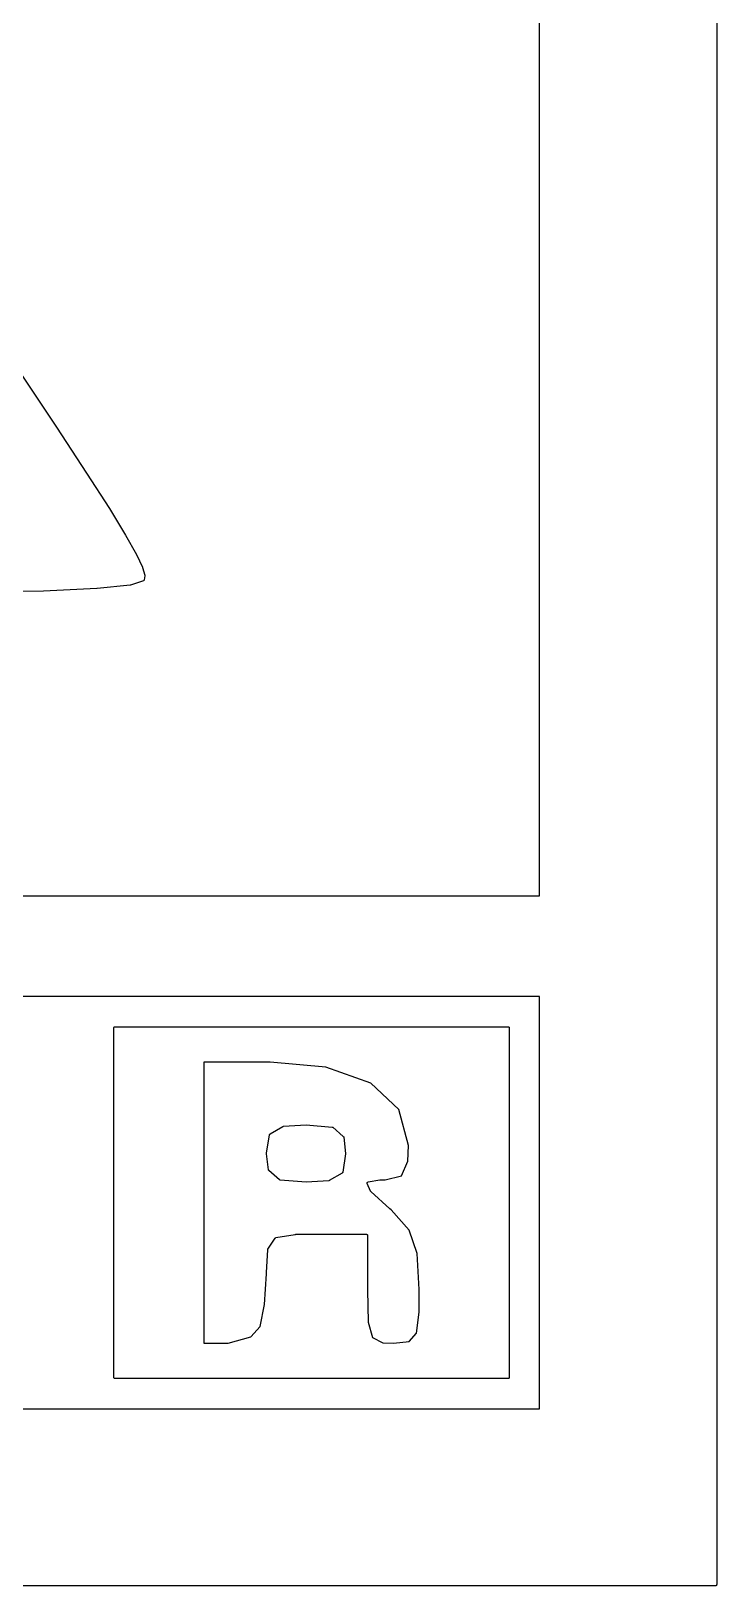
# Model space of a CAD drawing. Extents: x 125.2 to 205.2, y -134.4 to -54.5.
# Drawn here: x 146.38 to 149.04, y -80.16 to -74.13 of the extents above; entities that cross this region are included whole.
import ezdxf

# ---------------------------------------------------------------- set-up
doc = ezdxf.new("R2010")
doc.units = 0
doc.header["$MEASUREMENT"] = 0
doc.layers.add('BLACK', color=7, linetype='CONTINUOUS')

msp = doc.modelspace()

# ---------------------------------------------------------------- linework, layer by layer
at = {"layer": 'Black'}
for p, q in [((149.04, -68.0932), (149.04, -80.1582)), ((148.352, -77.4862), (148.352, -68.9025)), ((146.331, -75.4467), (146.479, -75.6687)), ((146.479, -75.6687), (146.479, -75.6688)), ((146.479, -75.6688), (146.479, -75.6688)), ((146.479, -75.6688), (146.595, -75.8463)), ((146.595, -75.8463), (146.595, -75.8463)), ((146.595, -75.8463), (146.595, -75.8463)), ((146.595, -75.8463), (146.684, -75.9842)), ((146.684, -75.9842), (146.684, -75.9843)), ((146.684, -75.9843), (146.684, -75.9843)), ((146.684, -75.9843), (146.747, -76.0878)), ((146.747, -76.0878), (146.747, -76.0879)), ((146.747, -76.0879), (146.747, -76.0879)), ((146.747, -76.0879), (146.789, -76.1619)), ((146.789, -76.1619), (146.789, -76.1621)), ((146.789, -76.1621), (146.789, -76.1623)), ((146.789, -76.1623), (146.813, -76.2119)), ((146.813, -76.2119), (146.813, -76.2123)), ((146.813, -76.2123), (146.813, -76.2127)), ((146.813, -76.2127), (146.822, -76.243)), ((146.636, -76.2947), (146.429, -76.3039)), ((146.637, -76.2947), (146.636, -76.2947)), ((146.765, -76.2816), (146.637, -76.2947)), ((146.637, -76.2947), (146.637, -76.2947)), ((146.766, -76.2813), (146.765, -76.2814)), ((146.765, -76.2814), (146.765, -76.2816)), ((146.816, -76.2642), (146.766, -76.2813)), ((146.817, -76.2638), (146.816, -76.2642)), ((146.816, -76.2642), (146.816, -76.2642)), ((146.816, -76.2642), (146.816, -76.2642)), ((146.818, -76.2634), (146.817, -76.2638)), ((146.819, -76.2621), (146.818, -76.2627)), ((146.818, -76.2627), (146.818, -76.2633)), ((146.818, -76.2633), (146.818, -76.2633)), ((146.818, -76.2633), (146.818, -76.2634)), ((146.822, -76.2452), (146.819, -76.2603)), ((146.819, -76.2603), (146.819, -76.2604)), ((146.819, -76.2604), (146.819, -76.2605)), ((146.819, -76.2605), (146.819, -76.2612)), ((146.819, -76.2612), (146.819, -76.2619)), ((146.819, -76.2619), (146.819, -76.262)), ((146.819, -76.262), (146.819, -76.2621)), ((146.822, -76.243), (146.822, -76.2432)), ((146.822, -76.2432), (146.822, -76.2434)), ((146.822, -76.2434), (146.822, -76.2441)), ((146.822, -76.2441), (146.822, -76.2448)), ((146.822, -76.2448), (146.822, -76.245)), ((146.822, -76.245), (146.822, -76.2452)), ((146.429, -76.3039), (146.14, -76.3092)), ((146.429, -76.3039), (146.429, -76.3039)), ((146.429, -76.3039), (146.429, -76.3039)), ((127.195, -77.4862), (148.352, -77.4862)), ((148.352, -77.8772), (144.087, -77.8772)), ((148.352, -79.4758), (148.352, -77.8772)), ((146.701, -77.9975), (146.702, -77.9971)), ((146.701, -77.9979), (146.701, -77.9975)), ((146.701, -77.9983), (146.701, -77.9979)), ((146.701, -77.9987), (146.701, -77.9983)), ((146.701, -77.9992), (146.701, -77.9987)), ((146.701, -78.1262), (146.701, -77.9992)), ((146.702, -77.996), (146.703, -77.9957)), ((146.702, -77.9963), (146.702, -77.996)), ((146.702, -77.9967), (146.702, -77.9963)), ((146.702, -77.9971), (146.702, -77.9967)), ((146.703, -77.9951), (146.704, -77.9948)), ((146.703, -77.9953), (146.703, -77.9951)), ((146.703, -77.9957), (146.703, -77.9953)), ((146.704, -77.9945), (146.705, -77.9944)), ((146.704, -77.9947), (146.704, -77.9945)), ((146.704, -77.9948), (146.704, -77.9947)), ((146.705, -77.9944), (146.705, -77.9942)), ((146.705, -77.9942), (146.706, -77.9942)), ((146.706, -77.9942), (146.706, -77.9942)), ((146.706, -77.9942), (148.23, -77.9942)), ((148.23, -77.9942), (148.231, -77.9942)), ((148.231, -77.9942), (148.231, -77.9942)), ((148.231, -77.9942), (148.231, -77.9944)), ((148.231, -77.9944), (148.232, -77.9945)), ((148.232, -77.9945), (148.232, -77.9947)), ((148.232, -77.9947), (148.233, -77.9948)), ((148.233, -77.9948), (148.233, -77.9951)), ((148.233, -77.9951), (148.233, -77.9953)), ((148.233, -77.9953), (148.234, -77.9957)), ((148.234, -77.9957), (148.234, -77.996)), ((148.234, -77.996), (148.234, -77.9963)), ((148.234, -77.9963), (148.234, -77.9967)), ((148.234, -77.9967), (148.235, -77.9971)), ((148.235, -77.9971), (148.235, -77.9975)), ((148.235, -77.9975), (148.235, -77.9979)), ((148.235, -77.9979), (148.235, -77.9983)), ((148.235, -77.9983), (148.235, -77.9987)), ((148.235, -77.9987), (148.235, -77.9992)), ((148.235, -77.9992), (148.235, -79.3538)), ((146.701, -79.3538), (146.701, -78.1262)), ((147.05, -78.1312), (147.05, -79.2218)), ((147.307, -78.1312), (147.05, -78.1312)), ((147.523, -78.1507), (147.307, -78.1312)), ((147.698, -78.2135), (147.523, -78.1507)), ((147.806, -78.3158), (147.698, -78.2135)), ((147.844, -78.4548), (147.806, -78.3158)), ((147.307, -78.4101), (147.357, -78.3808)), ((147.357, -78.3807), (147.358, -78.3805)), ((147.357, -78.3808), (147.357, -78.3807)), ((147.358, -78.3804), (147.359, -78.3802)), ((147.358, -78.3805), (147.358, -78.3804)), ((147.359, -78.3801), (147.447, -78.3752)), ((147.359, -78.3802), (147.359, -78.3801)), ((147.359, -78.3802), (147.359, -78.3802)), ((147.447, -78.3752), (147.447, -78.3752)), ((147.447, -78.3752), (147.548, -78.3831)), ((147.447, -78.3752), (147.447, -78.3752)), ((147.548, -78.3831), (147.548, -78.3833)), ((147.548, -78.3833), (147.549, -78.3834)), ((147.549, -78.3834), (147.549, -78.3835)), ((147.549, -78.3835), (147.549, -78.3835)), ((147.549, -78.3835), (147.55, -78.3839)), ((147.55, -78.3839), (147.55, -78.3843)), ((147.55, -78.3843), (147.591, -78.4199)), ((147.294, -78.4852), (147.305, -78.4137)), ((147.305, -78.4124), (147.306, -78.412)), ((147.305, -78.4128), (147.305, -78.4124)), ((147.305, -78.4132), (147.305, -78.4128)), ((147.305, -78.4137), (147.305, -78.4132)), ((147.306, -78.411), (147.307, -78.4107)), ((147.306, -78.4112), (147.306, -78.411)), ((147.306, -78.4117), (147.306, -78.4112)), ((147.306, -78.412), (147.306, -78.4117)), ((147.307, -78.4104), (147.307, -78.4101)), ((147.307, -78.4107), (147.307, -78.4104)), ((147.591, -78.4199), (147.592, -78.42)), ((147.592, -78.42), (147.592, -78.42)), ((147.592, -78.42), (147.592, -78.4206)), ((147.592, -78.4206), (147.593, -78.4212)), ((147.593, -78.4212), (147.593, -78.4213)), ((147.593, -78.4213), (147.593, -78.4214)), ((147.593, -78.4214), (147.593, -78.4222)), ((147.593, -78.4222), (147.593, -78.4229)), ((147.593, -78.4229), (147.593, -78.423)), ((147.593, -78.423), (147.593, -78.4231)), ((147.593, -78.4231), (147.6, -78.4854)), ((147.841, -78.5153), (147.844, -78.4548)), ((147.294, -78.4859), (147.294, -78.4852)), ((147.294, -78.4866), (147.294, -78.4859)), ((147.301, -78.5489), (147.294, -78.4866)), ((147.6, -78.4868), (147.589, -78.5583)), ((147.6, -78.4854), (147.6, -78.4861)), ((147.6, -78.4861), (147.6, -78.4868)), ((147.817, -78.5731), (147.841, -78.5153)), ((147.301, -78.549), (147.301, -78.5489)), ((147.301, -78.5491), (147.301, -78.549)), ((147.301, -78.5498), (147.301, -78.5491)), ((147.301, -78.5506), (147.301, -78.5498)), ((147.301, -78.5507), (147.301, -78.5506)), ((147.301, -78.5508), (147.301, -78.5507)), ((147.302, -78.5513), (147.301, -78.5508)), ((147.302, -78.552), (147.302, -78.5513)), ((147.303, -78.5521), (147.302, -78.552)), ((147.302, -78.552), (147.302, -78.552)), ((147.344, -78.5877), (147.303, -78.5521)), ((147.587, -78.5619), (147.537, -78.5912)), ((147.588, -78.561), (147.587, -78.5613)), ((147.587, -78.5613), (147.587, -78.5616)), ((147.587, -78.5616), (147.587, -78.5619)), ((147.589, -78.5596), (147.588, -78.56)), ((147.588, -78.56), (147.588, -78.5603)), ((147.588, -78.5603), (147.588, -78.5608)), ((147.588, -78.5608), (147.588, -78.561)), ((147.589, -78.5583), (147.589, -78.5588)), ((147.589, -78.5588), (147.589, -78.5592)), ((147.589, -78.5592), (147.589, -78.5596)), ((147.753, -78.5882), (147.817, -78.5731)), ((147.344, -78.5881), (147.344, -78.5877)), ((147.345, -78.5885), (147.344, -78.5881)), ((147.345, -78.5886), (147.345, -78.5885)), ((147.345, -78.5885), (147.345, -78.5885)), ((147.346, -78.5887), (147.345, -78.5886)), ((147.346, -78.5889), (147.346, -78.5887)), ((147.447, -78.5968), (147.346, -78.5889)), ((147.535, -78.5919), (147.447, -78.5968)), ((147.447, -78.5968), (147.447, -78.5968)), ((147.447, -78.5968), (147.447, -78.5968)), ((147.536, -78.5916), (147.535, -78.5918)), ((147.535, -78.5918), (147.535, -78.5918)), ((147.535, -78.5918), (147.535, -78.5919)), ((147.537, -78.5913), (147.536, -78.5915)), ((147.536, -78.5915), (147.536, -78.5916)), ((147.537, -78.5912), (147.537, -78.5913)), ((147.684, -78.5989), (147.685, -78.5984)), ((147.684, -78.5991), (147.684, -78.5989)), ((147.684, -78.5993), (147.684, -78.5991)), ((147.684, -78.6), (147.684, -78.5993)), ((147.684, -78.6006), (147.684, -78.6)), ((147.684, -78.6008), (147.684, -78.6006)), ((147.684, -78.601), (147.684, -78.6008)), ((147.684, -78.6017), (147.684, -78.601)), ((147.684, -78.6023), (147.684, -78.6017)), ((147.684, -78.6025), (147.684, -78.6023)), ((147.684, -78.6027), (147.684, -78.6025)), ((147.697, -78.6316), (147.684, -78.6027)), ((147.685, -78.5974), (147.686, -78.597)), ((147.685, -78.5976), (147.685, -78.5974)), ((147.685, -78.5977), (147.685, -78.5976)), ((147.685, -78.5984), (147.685, -78.5977)), ((147.686, -78.5965), (147.687, -78.5963)), ((147.686, -78.597), (147.686, -78.5965)), ((147.686, -78.5965), (147.686, -78.5965)), ((147.687, -78.5961), (147.688, -78.5959)), ((147.687, -78.5963), (147.687, -78.5961)), ((147.688, -78.5958), (147.733, -78.5886)), ((147.688, -78.5959), (147.688, -78.5958)), ((147.688, -78.5958), (147.688, -78.5958)), ((147.697, -78.6317), (147.697, -78.6316)), ((147.697, -78.6319), (147.697, -78.6317)), ((147.698, -78.6324), (147.697, -78.6319)), ((147.698, -78.633), (147.698, -78.6324)), ((147.698, -78.6331), (147.698, -78.633)), ((147.698, -78.6333), (147.698, -78.6331)), ((147.772, -78.7007), (147.698, -78.6333)), ((147.733, -78.5886), (147.734, -78.5885)), ((147.733, -78.5886), (147.733, -78.5886)), ((147.734, -78.5885), (147.753, -78.5882)), ((147.777, -78.705), (147.772, -78.7007)), ((147.772, -78.7007), (147.772, -78.7007)), ((147.772, -78.7007), (147.772, -78.7007)), ((147.846, -78.7827), (147.777, -78.705)), ((147.299, -78.8565), (147.327, -78.8144)), ((147.327, -78.8139), (147.328, -78.8136)), ((147.327, -78.8142), (147.327, -78.8139)), ((147.327, -78.8144), (147.327, -78.8142)), ((147.328, -78.8131), (147.329, -78.813)), ((147.328, -78.8136), (147.328, -78.8131)), ((147.329, -78.8126), (147.33, -78.8124)), ((147.329, -78.8128), (147.329, -78.8126)), ((147.329, -78.813), (147.329, -78.8128)), ((147.33, -78.8123), (147.405, -78.7995)), ((147.33, -78.8124), (147.33, -78.8123)), ((147.33, -78.8124), (147.33, -78.8124)), ((147.405, -78.7995), (147.406, -78.7995)), ((147.406, -78.7994), (147.489, -78.7985)), ((147.406, -78.7995), (147.406, -78.7994)), ((147.489, -78.7985), (147.489, -78.7985)), ((147.489, -78.7985), (147.489, -78.7985)), ((147.489, -78.7985), (147.68, -78.7985)), ((147.68, -78.7985), (147.68, -78.7986)), ((147.68, -78.7986), (147.681, -78.7986)), ((147.681, -78.7986), (147.681, -78.7987)), ((147.681, -78.7987), (147.682, -78.7988)), ((147.682, -78.7988), (147.682, -78.799)), ((147.682, -78.799), (147.682, -78.7992)), ((147.682, -78.7992), (147.683, -78.7995)), ((147.683, -78.7995), (147.683, -78.7997)), ((147.683, -78.7997), (147.683, -78.8)), ((147.683, -78.8), (147.684, -78.8003)), ((147.684, -78.8003), (147.684, -78.8007)), ((147.684, -78.8007), (147.684, -78.801)), ((147.684, -78.801), (147.684, -78.8014)), ((147.684, -78.8014), (147.685, -78.8018)), ((147.685, -78.8018), (147.685, -78.8022)), ((147.685, -78.8022), (147.685, -78.8026)), ((147.685, -78.8026), (147.685, -78.8031)), ((147.685, -78.8031), (147.685, -78.8035)), ((147.685, -78.8035), (147.685, -79.0151)), ((147.878, -78.8733), (147.846, -78.7827)), ((147.294, -78.948), (147.298, -78.859)), ((147.298, -78.8574), (147.299, -78.8569)), ((147.298, -78.8577), (147.298, -78.8574)), ((147.298, -78.8581), (147.298, -78.8577)), ((147.298, -78.8586), (147.298, -78.8581)), ((147.298, -78.859), (147.298, -78.8586)), ((147.299, -78.8569), (147.299, -78.8565)), ((147.886, -79.0132), (147.878, -78.8733)), ((147.294, -78.9481), (147.294, -78.948)), ((147.294, -78.9482), (147.294, -78.9481)), ((147.294, -78.9522), (147.294, -78.9482)), ((147.286, -79.0714), (147.294, -78.9522)), ((147.685, -79.0151), (147.688, -79.14)), ((147.885, -79.1008), (147.886, -79.0132)), ((147.269, -79.1575), (147.286, -79.0714)), ((147.875, -79.1832), (147.885, -79.1008)), ((147.232, -79.1974), (147.269, -79.1575)), ((147.688, -79.14), (147.705, -79.2)), ((147.846, -79.2153), (147.875, -79.1832)), ((147.05, -79.2218), (147.145, -79.2218)), ((147.145, -79.2218), (147.232, -79.1974)), ((147.705, -79.2), (147.744, -79.2199)), ((147.744, -79.2199), (147.786, -79.2218)), ((147.786, -79.2218), (147.846, -79.2153)), ((146.701, -79.3543), (146.701, -79.3538)), ((146.701, -79.3547), (146.701, -79.3543)), ((146.701, -79.3551), (146.701, -79.3547)), ((146.701, -79.3555), (146.701, -79.3551)), ((146.702, -79.3559), (146.701, -79.3555)), ((146.702, -79.3563), (146.702, -79.3559)), ((146.702, -79.3567), (146.702, -79.3563)), ((146.702, -79.357), (146.702, -79.3567)), ((146.703, -79.3573), (146.702, -79.357)), ((146.703, -79.3577), (146.703, -79.3573)), ((146.703, -79.3579), (146.703, -79.3577)), ((146.704, -79.3582), (146.703, -79.3579)), ((146.704, -79.3583), (146.704, -79.3582)), ((146.704, -79.3585), (146.704, -79.3583)), ((146.705, -79.3586), (146.704, -79.3585)), ((146.705, -79.3588), (146.705, -79.3586)), ((146.706, -79.3588), (146.705, -79.3588)), ((148.23, -79.3588), (146.706, -79.3588)), ((146.706, -79.3588), (146.706, -79.3588)), ((148.231, -79.3588), (148.23, -79.3588)), ((148.232, -79.3585), (148.231, -79.3586)), ((148.231, -79.3586), (148.231, -79.3588)), ((148.231, -79.3588), (148.231, -79.3588)), ((148.233, -79.3582), (148.232, -79.3583)), ((148.232, -79.3583), (148.232, -79.3585)), ((148.234, -79.3573), (148.233, -79.3577)), ((148.233, -79.3577), (148.233, -79.3579)), ((148.233, -79.3579), (148.233, -79.3582)), ((148.235, -79.3559), (148.234, -79.3563)), ((148.234, -79.3563), (148.234, -79.3567)), ((148.234, -79.3567), (148.234, -79.357)), ((148.234, -79.357), (148.234, -79.3573)), ((148.235, -79.3538), (148.235, -79.3543)), ((148.235, -79.3543), (148.235, -79.3547)), ((148.235, -79.3547), (148.235, -79.3551)), ((148.235, -79.3551), (148.235, -79.3555)), ((148.235, -79.3555), (148.235, -79.3559)), ((146.248, -79.4758), (148.352, -79.4758)), ((149.034, -80.1632), (126.471, -80.1632)), ((149.035, -80.1631), (149.034, -80.1632)), ((149.036, -80.1629), (149.035, -80.1631)), ((149.035, -80.1631), (149.035, -80.1631)), ((149.037, -80.1626), (149.036, -80.1629)), ((149.036, -80.1629), (149.036, -80.1629)), ((149.038, -80.162), (149.037, -80.1622)), ((149.037, -80.1622), (149.037, -80.1625)), ((149.037, -80.1625), (149.037, -80.1626)), ((149.039, -80.161), (149.038, -80.1614)), ((149.038, -80.1614), (149.038, -80.1617)), ((149.038, -80.1617), (149.038, -80.162)), ((149.04, -80.1582), (149.039, -80.1586)), ((149.039, -80.1586), (149.039, -80.159)), ((149.039, -80.159), (149.039, -80.1594)), ((149.039, -80.1594), (149.039, -80.1599)), ((149.039, -80.1599), (149.039, -80.1603)), ((149.039, -80.1603), (149.039, -80.1607)), ((149.039, -80.1607), (149.039, -80.161))]:
    msp.add_line(p, q, dxfattribs=at)

doc.saveas('drawing.dxf')
